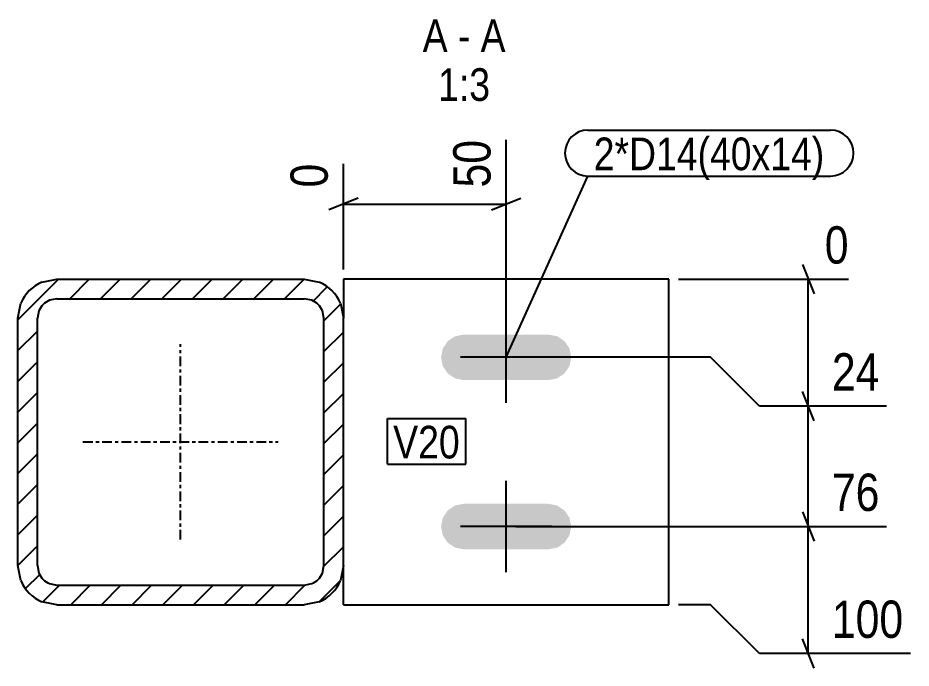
# Model space of a CAD drawing. Header units: millimetres. Extents: x 8 to 22469, y 7 to 475.
# Drawn here: x 10261 to 10535.4, y 7.2 to 207 of the extents above; entities that cross this region are included whole.
import ezdxf

# ---------------------------------------------------------------- set-up
doc = ezdxf.new("R2010")
doc.units = ezdxf.units.MM
doc.linetypes.add('DXK_LINE_DOT2', pattern=[3.9198, 1.9599, -1.9599])
doc.linetypes.add('DXK_LINE_DOT3', pattern=[5.9187, 2.979, -0.9799, 0.9799, -0.9799])
for name, color, linetype in [('MÅLSÆTNING', 7, 'Continuous'), ('STÅL', 7, 'Continuous'), ('TEKST', 7, 'Continuous')]:
    doc.layers.add(name, color=color, linetype=linetype)
doc.styles.add('Arial Narrow', font='ARIALN.TTF', dxfattribs={"height": 0.2})

msp = doc.modelspace()

# ---------------------------------------------------------------- hatches: boundary and pattern name
at = {"layer": 'STÅL', "linetype": 'Continuous'}
h = msp.add_hatch(dxfattribs=at)
h.set_pattern_fill('', scale=2.1, style=0, pattern_type=0)
h.set_pattern_definition([(45, (10353.589, 27.6133), (-4.71463, 4.71463), [])])
h.paths.add_polyline_path([(10349, 26.7), (10353.59, 27.61), (10357.48, 30.21), (10360.08, 34.11), (10361, 38.7), (10361, 114.7), (10360.08, 119.29), (10357.48, 123.19), (10353.59, 125.79), (10349, 126.7), (10273, 126.7), (10268.4, 125.79), (10264.51, 123.19), (10261.91, 119.29), (10261, 114.7), (10261, 38.7), (10261.91, 34.11), (10264.51, 30.21), (10268.4, 27.61), (10273, 26.7)])
h.paths.add_polyline_path([(10270.7, 33.16), (10268.75, 34.46), (10267.45, 36.4), (10267, 38.7), (10267, 114.7), (10267.45, 117), (10268.75, 118.94), (10270.7, 120.24), (10273, 120.7), (10349, 120.7), (10351.29, 120.24), (10353.24, 118.94), (10354.54, 117), (10355, 114.7), (10355, 38.7), (10354.54, 36.4), (10353.24, 34.46), (10351.29, 33.16), (10349, 32.7), (10273, 32.7)])
for points in [[(10391.53, 105.38), (10391, 102.7), (10391.53, 100.02), (10393.05, 97.75), (10395.32, 96.23), (10398, 95.7), (10424, 95.7), (10426.68, 96.23), (10428.95, 97.75), (10430.46, 100.02), (10431, 102.7), (10430.46, 105.38), (10428.95, 107.65), (10426.68, 109.17), (10424, 109.7), (10398, 109.7), (10395.32, 109.17), (10393.05, 107.65)], [(10391.53, 53.38), (10391, 50.7), (10391.53, 48.02), (10393.05, 45.75), (10395.32, 44.23), (10398, 43.7), (10424, 43.7), (10426.68, 44.23), (10428.95, 45.75), (10430.46, 48.02), (10431, 50.7), (10430.46, 53.38), (10428.95, 55.65), (10426.68, 57.17), (10424, 57.7), (10398, 57.7), (10395.32, 57.17), (10393.05, 55.65)]]:
    msp.add_hatch(color=96, dxfattribs=at).paths.add_polyline_path(points)

# ---------------------------------------------------------------- linework, layer by layer
at = {"layer": 'MÅLSÆTNING', "color": 7, "linetype": 'Continuous'}
for p, q in [((10411, 105.7), (10411, 169.52)), ((10361, 129.7), (10361, 162.2)), ((10365.5, 151.59), (10356.5, 147.99)), ((10406.5, 147.99), (10415.5, 151.59)), ((10361, 149.79), (10411, 149.79)), ((10502, 131.2), (10505.6, 122.2)), ((10464, 126.7), (10516.21, 126.7)), ((10503.8, 87.7), (10503.8, 126.7)), ((10473.8, 102.7), (10414, 102.7)), ((10473.8, 102.7), (10414, 102.7)), ((10488.8, 87.7), (10473.8, 102.7)), ((10488.8, 87.7), (10473.8, 102.7)), ((10505.6, 83.2), (10502, 92.2)), ((10505.6, 83.2), (10502, 92.2)), ((10527.89, 87.7), (10488.8, 87.7)), ((10527.89, 87.7), (10488.8, 87.7)), ((10503.8, 50.7), (10503.8, 87.7)), ((10502, 55.2), (10505.6, 46.2)), ((10502, 55.2), (10505.6, 46.2)), ((10414, 50.7), (10527.89, 50.7)), ((10414, 50.7), (10527.89, 50.7)), ((10503.8, 11.7), (10503.8, 50.7)), ((10473.8, 26.7), (10464, 26.7)), ((10488.8, 11.7), (10473.8, 26.7)), ((10505.6, 7.2), (10502, 16.2)), ((10535.21, 11.7), (10488.8, 11.7))]:
    msp.add_line(p, q, dxfattribs=at)
at = {"layer": 'STÅL', "color": 2, "linetype": 'Continuous'}
for p, q in [((10268.4, 125.79), (10273, 126.7)), ((10273, 126.7), (10349, 126.7)), ((10349, 126.7), (10353.59, 125.79)), ((10361, 126.7), (10361, 114.7)), ((10461, 126.7), (10361, 126.7)), ((10461, 26.7), (10461, 126.7)), ((10261, 114.7), (10261.91, 119.29)), ((10273, 120.7), (10270.7, 120.24)), ((10273, 120.7), (10349, 120.7)), ((10351.29, 120.24), (10349, 120.7)), ((10360.08, 119.29), (10361, 114.7)), ((10267.45, 117), (10267, 114.7)), ((10355, 114.7), (10354.54, 117)), ((10261, 38.7), (10261, 114.7)), ((10267, 38.7), (10267, 114.7)), ((10355, 38.7), (10355, 114.7)), ((10361, 38.7), (10361, 114.7)), ((10261.91, 34.11), (10261, 38.7)), ((10267, 38.7), (10267.45, 36.4)), ((10354.54, 36.4), (10355, 38.7)), ((10361, 38.7), (10360.08, 34.11)), ((10361, 26.7), (10361, 38.7)), ((10270.7, 33.16), (10273, 32.7)), ((10349, 32.7), (10351.29, 33.16)), ((10273, 32.7), (10349, 32.7)), ((10273, 26.7), (10268.4, 27.61)), ((10353.59, 27.61), (10349, 26.7)), ((10273, 26.7), (10349, 26.7)), ((10361, 26.7), (10461, 26.7))]:
    msp.add_line(p, q, dxfattribs=at)
at = {"layer": 'STÅL', "color": 96, "linetype": 'Continuous'}
for p, q in [((10411, 88.7), (10411, 116.7)), ((10425, 102.7), (10397, 102.7)), ((10411, 36.7), (10411, 64.7)), ((10425, 50.7), (10397, 50.7))]:
    msp.add_line(p, q, dxfattribs=at)
at = {"layer": 'STÅL', "color": 7, "linetype": 'DXK_LINE_DOT2'}
msp.add_line((10361, 38.7), (10361, 114.7), dxfattribs=at)
at = {"layer": 'STÅL', "color": 7, "linetype": 'DXK_LINE_DOT3'}
for p, q in [((10311, 46.7), (10311, 106.7)), ((10281, 76.7), (10341, 76.7))]:
    msp.add_line(p, q, dxfattribs=at)
at = {"layer": 'STÅL', "color": 2, "linetype": 'Continuous'}
for centre, radius, start, end in [((10273, 114.7), 12, 112.5, 157.5), ((10349, 114.7), 12, 22.5, 67.5), ((10273, 114.7), 6, 112.5, 157.5), ((10349, 114.7), 6, 22.5, 67.5), ((10273, 38.7), 6, 202.5, 247.5), ((10349, 38.7), 6, 292.5, 337.5), ((10273, 38.7), 12, 202.5, 247.5), ((10349, 38.7), 12, 292.5, 337.5)]:
    msp.add_arc(centre, radius, start, end, dxfattribs=at)
at = {"layer": 'TEKST', "color": 7, "linetype": 'Continuous'}
for p, q in [((10436.11, 172.5), (10510.68, 172.5)), ((10411, 102.7), (10436.11, 158.4)), ((10436.11, 158.4), (10510.68, 158.4)), ((10374.51, 83.94), (10398.58, 83.94)), ((10374.51, 69.84), (10374.51, 83.94)), ((10398.58, 69.84), (10398.58, 83.94)), ((10374.51, 69.84), (10398.58, 69.84))]:
    msp.add_line(p, q, dxfattribs=at)
for centre, start, end in [((10436.11, 165.45), 90, 270), ((10510.68, 165.45), 270, 90)]:
    msp.add_arc(centre, 7.05, start, end, dxfattribs=at)

# ---------------------------------------------------------------- wipeouts: each hides what was drawn before it
at = {"color": 0, "linetype": 'Continuous'}
for points, layer in [([(10528.11, 90.1), (10528.11, 106.9), (10508.68, 106.9), (10508.68, 90.1)], 'MÅLSÆTNING'), ([(10528.11, 53.1), (10528.11, 69.9), (10508.68, 69.9), (10508.68, 53.1)], 'MÅLSÆTNING'), ([(10535.42, 14.1), (10535.42, 30.9), (10508.68, 30.9), (10508.68, 14.1)], 'MÅLSÆTNING'), ([(10393.04, 196.5), (10393.04, 207), (10385.37, 207), (10385.37, 196.5)], 'TEKST'), ([(10400.01, 196.5), (10400.01, 207), (10396.19, 207), (10396.19, 196.5)], 'TEKST'), ([(10410.83, 196.5), (10410.83, 207), (10403.16, 207), (10403.16, 196.5)], 'TEKST'), ([(10406.1, 181.5), (10406.1, 192), (10390.1, 192), (10390.1, 181.5)], 'TEKST')]:
    msp.add_wipeout(points, dxfattribs=at).dxf.layer = layer
at = {"color": 0}
for points in [[(10508.88, 160.2), (10508.88, 170.7), (10437.91, 170.7), (10437.91, 160.2)], [(10396.78, 71.64), (10396.78, 82.14), (10376.31, 82.14), (10376.31, 71.64)]]:
    msp.add_wipeout(points, dxfattribs=at).dxf.layer = 'TEKST'

# ---------------------------------------------------------------- next in the draw order: texts
at = {"layer": 'MÅLSÆTNING', "color": 3, "linetype": 'Continuous', "style": 'Arial Narrow'}
for s, p in [('24', (10511.08, 92.5)), ('76', (10511.08, 55.5)), ('100', (10511.08, 16.5))]:
    msp.add_text(s, height=11.453, dxfattribs=at).set_placement(p)
at = {"layer": 'TEKST', "color": 3, "linetype": 'Continuous', "style": 'Arial Narrow'}
for s, height, p in [('A', 10.02, (10385.37, 196.5)), ('A', 10.02, (10403.16, 196.5)), ('-', 10.02, (10396.19, 196.5)), ('1:3', 10.021, (10390.1, 181.5))]:
    msp.add_text(s, height=height, dxfattribs=at).set_placement(p)

# ---------------------------------------------------------------- next in the draw order: wipeouts: each hides what was drawn before it
at = {"color": 0, "linetype": 'Continuous'}
for points in [[(10408.6, 171.92), (10391.8, 171.92), (10391.8, 152.49), (10408.6, 152.49)], [(10358.6, 164.6), (10341.8, 164.6), (10341.8, 152.49), (10358.6, 152.49)], [(10518.61, 129.1), (10518.61, 145.9), (10506.5, 145.9), (10506.5, 129.1)]]:
    msp.add_wipeout(points, dxfattribs=at).dxf.layer = 'MÅLSÆTNING'
at = {"color": 0}
for points in [[(10508.88, 160.2), (10508.88, 170.7), (10437.91, 170.7), (10437.91, 160.2)], [(10396.78, 71.64), (10396.78, 82.14), (10376.31, 82.14), (10376.31, 71.64)]]:
    msp.add_wipeout(points, dxfattribs=at).dxf.layer = 'TEKST'

# ---------------------------------------------------------------- next in the draw order: texts
at = {"layer": 'MÅLSÆTNING', "color": 3, "linetype": 'Continuous', "style": 'Arial Narrow'}
for s, height, p in [('50', 11.453, (10406.2, 154.89)), ('0', 11.45, (10356.2, 154.89))]:
    msp.add_text(s, height=height, rotation=90.0002, dxfattribs=at).set_placement(p)
msp.add_text('0', height=11.45, dxfattribs=at).set_placement((10508.9, 131.5))
at = {"layer": 'TEKST', "color": 3, "style": 'Arial Narrow'}
for s, height, p in [('2*D14(40x14)', 10.0215, (10437.91, 160.2)), ('V20', 10.021, (10376.31, 71.64))]:
    msp.add_text(s, height=height, dxfattribs=at).set_placement(p)

doc.saveas('drawing.dxf')
